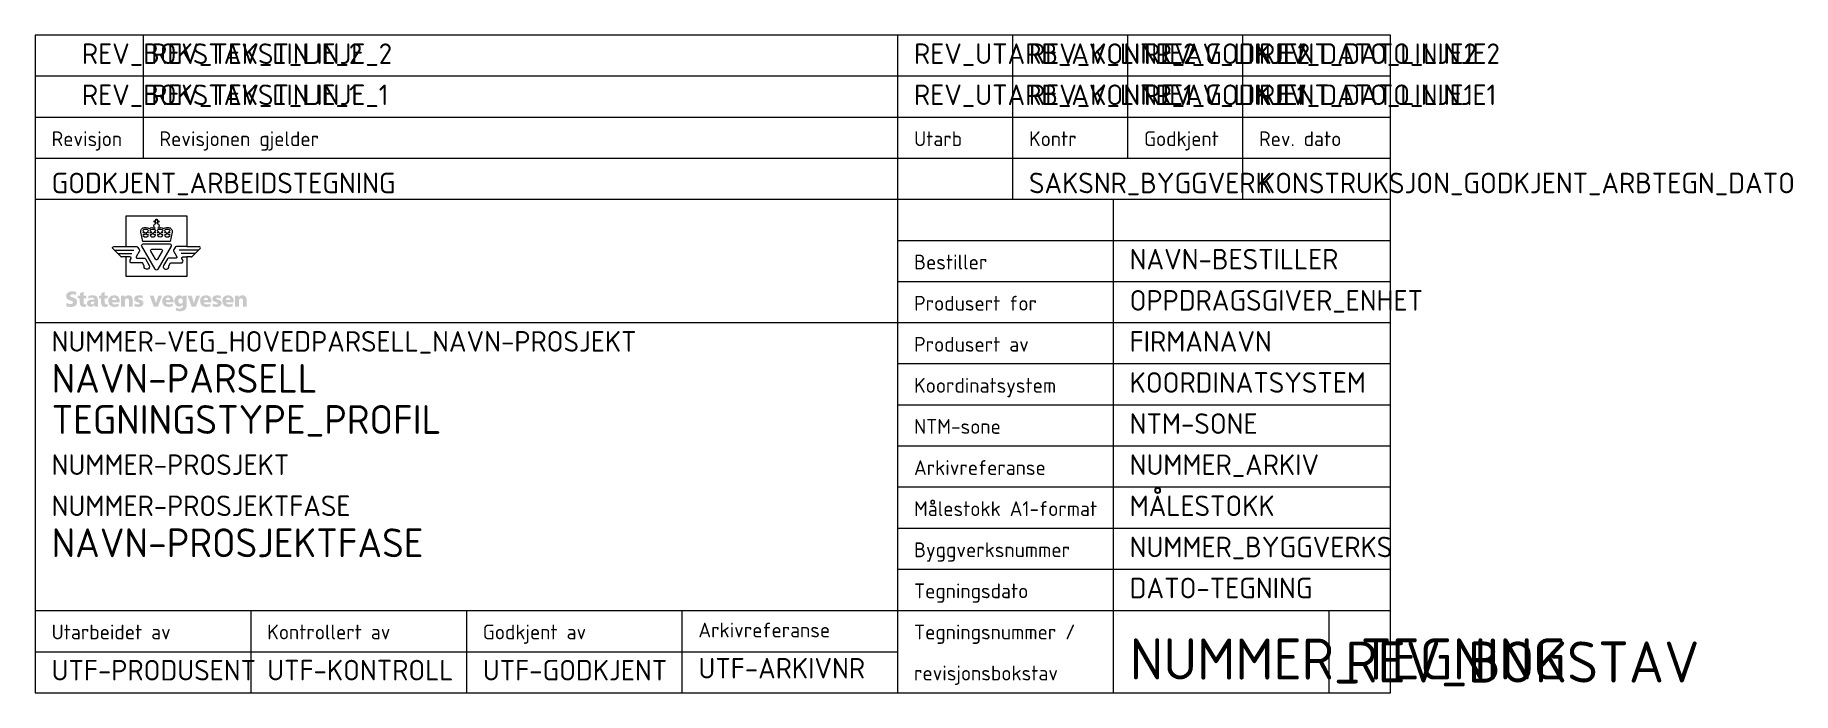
# Model space of a CAD drawing. Header units: metres. Extents: x -165 to 49, y 0 to 80.
import ezdxf

# ---------------------------------------------------------------- set-up
doc = ezdxf.new("R2010")
doc.units = ezdxf.units.M
for name, color, linetype in [('ztittekst', 7, 'Continuous'), ('ztittekst-lede_rammer', 4, 'Continuous'), ('ztittekst_konstr-godkj', 7, 'Continuous'), ('ztittekst_rev_1', 7, 'Continuous'), ('ztittekst_rev_2', 7, 'Continuous')]:
    doc.layers.add(name, color=color, linetype=linetype)
doc.styles.add('SVV', font='iso3098.shx')

msp = doc.modelspace()

# ---------------------------------------------------------------- hatches: boundary and pattern name
at = {"layer": 'ztittekst-lede_rammer'}
h = msp.add_hatch(color=7, dxfattribs=at)
h.paths.add_polyline_path([(-159.94, 47.77), (-159.97, 47.82), (-160.02, 47.88), (-160.08, 47.94), (-160.1, 47.95), (-160.14, 47.98), (-160.21, 48.01), (-160.29, 48.05), (-160.38, 48.08), (-160.49, 48.12), (-160.57, 48.14), (-160.63, 48.17), (-160.69, 48.21), (-160.71, 48.24), (-160.74, 48.31), (-160.72, 48.38), (-160.65, 48.44), (-160.6, 48.46), (-160.52, 48.48), (-160.43, 48.49), (-160.4, 48.49), (-160.32, 48.48), (-160.23, 48.46), (-160.18, 48.45), (-160.1, 48.42), (-160.02, 48.39), (-159.99, 48.76), (-160.06, 48.78), (-160.14, 48.8), (-160.23, 48.81), (-160.31, 48.82), (-160.39, 48.83), (-160.48, 48.83), (-160.49, 48.83), (-160.59, 48.83), (-160.68, 48.82), (-160.76, 48.8), (-160.84, 48.78), (-160.91, 48.75), (-160.98, 48.72), (-161.03, 48.68), (-161.09, 48.63), (-161.14, 48.57), (-161.18, 48.51), (-161.21, 48.43), (-161.22, 48.35), (-161.23, 48.27), (-161.23, 48.25), (-161.22, 48.17), (-161.2, 48.09), (-161.16, 48.02), (-161.12, 47.95), (-161.11, 47.95), (-161.06, 47.9), (-161, 47.86), (-160.93, 47.81), (-160.84, 47.78), (-160.75, 47.74), (-160.74, 47.73), (-160.65, 47.7), (-160.6, 47.69), (-160.51, 47.64), (-160.44, 47.6), (-160.4, 47.55), (-160.39, 47.49), (-160.41, 47.41), (-160.47, 47.36), (-160.52, 47.33), (-160.6, 47.31), (-160.69, 47.3), (-160.75, 47.31), (-160.84, 47.32), (-160.92, 47.33), (-161.01, 47.36), (-161.09, 47.39), (-161.17, 47.42), (-161.21, 47.02), (-161.18, 47.01), (-161.1, 46.99), (-161.02, 46.97), (-160.94, 46.96), (-160.92, 46.96), (-160.83, 46.95), (-160.75, 46.94), (-160.67, 46.94), (-160.63, 46.94), (-160.53, 46.95), (-160.44, 46.96), (-160.36, 46.97), (-160.28, 47), (-160.21, 47.02), (-160.15, 47.06), (-160.09, 47.1), (-160.07, 47.12), (-160.02, 47.17), (-159.97, 47.23), (-159.94, 47.3), (-159.92, 47.38), (-159.9, 47.46), (-159.9, 47.55), (-159.9, 47.62), (-159.91, 47.7)])
h.paths.add_polyline_path([(-159.11, 47.99), (-158.78, 47.99), (-158.78, 48.32), (-159.11, 48.32), (-159.11, 48.77), (-159.54, 48.63), (-159.54, 48.32), (-159.82, 48.32), (-159.82, 47.99), (-159.57, 47.99), (-159.57, 47.52), (-159.56, 47.45), (-159.55, 47.35), (-159.54, 47.27), (-159.51, 47.2), (-159.48, 47.13), (-159.44, 47.08), (-159.43, 47.07), (-159.38, 47.02), (-159.31, 46.99), (-159.24, 46.97), (-159.15, 46.95), (-159.05, 46.95), (-159, 46.95), (-158.92, 46.96), (-158.86, 46.96), (-158.78, 46.98), (-158.78, 47.28), (-158.9, 47.26), (-158.92, 47.26), (-159, 47.28), (-159.06, 47.32), (-159.08, 47.35), (-159.1, 47.43), (-159.11, 47.53)])
h.paths.add_polyline_path([(-157.35, 47.68), (-157.36, 47.75), (-157.36, 47.84), (-157.38, 47.93), (-157.4, 48.01), (-157.43, 48.08), (-157.46, 48.14), (-157.51, 48.19), (-157.53, 48.21), (-157.58, 48.26), (-157.65, 48.29), (-157.72, 48.32), (-157.8, 48.34), (-157.89, 48.35), (-157.99, 48.36), (-158.02, 48.36), (-158.11, 48.35), (-158.19, 48.34), (-158.28, 48.33), (-158.36, 48.31), (-158.44, 48.29), (-158.51, 48.26), (-158.51, 47.96), (-158.44, 47.99), (-158.37, 48.02), (-158.29, 48.04), (-158.27, 48.05), (-158.19, 48.06), (-158.11, 48.07), (-158.01, 48.06), (-157.93, 48.04), (-157.87, 48.01), (-157.84, 47.99), (-157.8, 47.93), (-157.78, 47.85), (-157.78, 47.83), (-157.96, 47.83), (-158.04, 47.83), (-158.14, 47.82), (-158.23, 47.81), (-158.31, 47.8), (-158.38, 47.77), (-158.45, 47.75), (-158.5, 47.72), (-158.56, 47.68), (-158.61, 47.62), (-158.65, 47.55), (-158.67, 47.48), (-158.68, 47.39), (-158.68, 47.38), (-158.67, 47.29), (-158.64, 47.21), (-158.61, 47.14), (-158.56, 47.08), (-158.54, 47.07), (-158.48, 47.02), (-158.4, 46.99), (-158.32, 46.98), (-158.23, 46.97), (-158.19, 46.97), (-158.11, 46.98), (-158.03, 47), (-157.96, 47.02), (-157.95, 47.03), (-157.88, 47.07), (-157.82, 47.12), (-157.76, 47.19), (-157.75, 46.98), (-157.35, 46.98)])
h.paths.add_polyline_path([(-157.78, 47.59), (-157.78, 47.55), (-157.79, 47.47), (-157.82, 47.4), (-157.86, 47.33), (-157.91, 47.29), (-157.98, 47.26), (-158.07, 47.25), (-158.12, 47.26), (-158.19, 47.29), (-158.22, 47.33), (-158.24, 47.42), (-158.21, 47.5), (-158.15, 47.55), (-158.12, 47.56), (-158.05, 47.58), (-157.97, 47.59), (-157.86, 47.59)], flags=16)
h.paths.add_polyline_path([(-156.52, 47.99), (-156.19, 47.99), (-156.19, 48.32), (-156.52, 48.32), (-156.52, 48.77), (-156.95, 48.63), (-156.95, 48.32), (-157.23, 48.32), (-157.23, 47.99), (-156.97, 47.99), (-156.97, 47.52), (-156.97, 47.45), (-156.96, 47.35), (-156.95, 47.27), (-156.92, 47.2), (-156.89, 47.13), (-156.85, 47.08), (-156.84, 47.07), (-156.79, 47.02), (-156.72, 46.99), (-156.64, 46.97), (-156.56, 46.95), (-156.46, 46.95), (-156.41, 46.95), (-156.32, 46.96), (-156.27, 46.96), (-156.18, 46.98), (-156.19, 47.28), (-156.26, 47.26), (-156.3, 47.26), (-156.33, 47.26), (-156.41, 47.28), (-156.47, 47.32), (-156.49, 47.35), (-156.51, 47.43), (-156.52, 47.53)])
h.paths.add_polyline_path([(-154.71, 47.73), (-154.72, 47.82), (-154.74, 47.9), (-154.77, 47.98), (-154.8, 48.05), (-154.84, 48.11), (-154.88, 48.16), (-154.92, 48.2), (-154.98, 48.25), (-155.05, 48.29), (-155.12, 48.32), (-155.2, 48.34), (-155.29, 48.35), (-155.38, 48.35), (-155.46, 48.35), (-155.54, 48.34), (-155.63, 48.32), (-155.7, 48.3), (-155.77, 48.26), (-155.83, 48.22), (-155.89, 48.17), (-155.93, 48.13), (-155.98, 48.07), (-156.02, 48), (-156.05, 47.93), (-156.07, 47.85), (-156.08, 47.76), (-156.08, 47.67), (-156.08, 47.65), (-156.08, 47.56), (-156.06, 47.48), (-156.04, 47.4), (-156.01, 47.32), (-155.98, 47.26), (-155.93, 47.2), (-155.88, 47.14), (-155.85, 47.11), (-155.79, 47.07), (-155.72, 47.03), (-155.65, 47), (-155.57, 46.98), (-155.49, 46.96), (-155.4, 46.95), (-155.31, 46.95), (-155.3, 46.95), (-155.22, 46.95), (-155.14, 46.96), (-155.06, 46.97), (-154.98, 46.98), (-154.9, 47), (-154.82, 47.03), (-154.82, 47.35), (-154.9, 47.32), (-154.98, 47.29), (-155.05, 47.27), (-155.1, 47.26), (-155.18, 47.25), (-155.26, 47.24), (-155.3, 47.24), (-155.39, 47.26), (-155.47, 47.28), (-155.53, 47.31), (-155.58, 47.37), (-155.62, 47.43), (-155.64, 47.52), (-154.71, 47.52), (-154.71, 47.64)])
h.paths.add_polyline_path([(-155.65, 47.79), (-155.63, 47.86), (-155.6, 47.94), (-155.56, 48), (-155.53, 48.02), (-155.46, 48.06), (-155.38, 48.07), (-155.34, 48.07), (-155.26, 48.05), (-155.2, 48), (-155.16, 47.95), (-155.13, 47.87), (-155.11, 47.79)], flags=16)
h.paths.add_polyline_path([(-154, 47.88), (-153.96, 47.93), (-153.89, 47.97), (-153.81, 47.98), (-153.77, 47.98), (-153.69, 47.95), (-153.64, 47.9), (-153.61, 47.84), (-153.59, 47.77), (-153.58, 47.67), (-153.58, 46.98), (-153.13, 46.98), (-153.13, 47.76), (-153.13, 47.83), (-153.14, 47.92), (-153.16, 48.01), (-153.18, 48.08), (-153.22, 48.15), (-153.26, 48.2), (-153.26, 48.21), (-153.32, 48.26), (-153.38, 48.3), (-153.46, 48.33), (-153.54, 48.35), (-153.63, 48.35), (-153.67, 48.35), (-153.76, 48.34), (-153.84, 48.32), (-153.91, 48.28), (-153.94, 48.26), (-154.01, 48.21), (-154.06, 48.15), (-154.11, 48.08), (-154.11, 48.32), (-154.53, 48.32), (-154.53, 46.98), (-154.07, 46.98), (-154.07, 47.62), (-154.07, 47.65), (-154.06, 47.74), (-154.03, 47.82)])
h.paths.add_polyline_path([(-151.9, 47.65), (-151.91, 47.66), (-151.96, 47.7), (-152.02, 47.74), (-152.11, 47.77), (-152.2, 47.81), (-152.21, 47.81), (-152.29, 47.83), (-152.4, 47.87), (-152.46, 47.91), (-152.48, 47.95), (-152.48, 47.98), (-152.43, 48.04), (-152.39, 48.06), (-152.3, 48.07), (-152.21, 48.06), (-152.13, 48.04), (-152.1, 48.03), (-152.02, 48), (-151.94, 47.96), (-151.9, 48.28), (-151.94, 48.3), (-152.02, 48.32), (-152.11, 48.34), (-152.14, 48.34), (-152.22, 48.35), (-152.31, 48.35), (-152.39, 48.35), (-152.48, 48.34), (-152.57, 48.33), (-152.64, 48.3), (-152.71, 48.27), (-152.77, 48.24), (-152.82, 48.2), (-152.87, 48.14), (-152.9, 48.07), (-152.93, 48), (-152.93, 47.91), (-152.93, 47.83), (-152.9, 47.75), (-152.85, 47.69), (-152.8, 47.65), (-152.74, 47.61), (-152.66, 47.57), (-152.56, 47.54), (-152.48, 47.51), (-152.44, 47.5), (-152.35, 47.46), (-152.29, 47.42), (-152.27, 47.37), (-152.28, 47.35), (-152.33, 47.29), (-152.38, 47.27), (-152.48, 47.26), (-152.52, 47.27), (-152.6, 47.27), (-152.69, 47.29), (-152.73, 47.3), (-152.81, 47.33), (-152.89, 47.36), (-152.92, 47.02), (-152.84, 47), (-152.76, 46.98), (-152.68, 46.97), (-152.61, 46.96), (-152.52, 46.95), (-152.44, 46.95), (-152.36, 46.95), (-152.27, 46.96), (-152.19, 46.98), (-152.11, 47), (-152.05, 47.03), (-151.98, 47.07), (-151.94, 47.11), (-151.89, 47.17), (-151.85, 47.24), (-151.83, 47.32), (-151.82, 47.4), (-151.82, 47.43), (-151.83, 47.52), (-151.86, 47.59)])
h.paths.add_polyline_path([(-149.55, 48.32), (-150, 48.32), (-150.29, 47.4), (-150.57, 48.32), (-151.06, 48.32), (-150.56, 46.98), (-150.05, 46.98)])
h.paths.add_polyline_path([(-148.15, 47.64), (-148.15, 47.73), (-148.17, 47.82), (-148.18, 47.9), (-148.21, 47.98), (-148.24, 48.05), (-148.28, 48.11), (-148.33, 48.16), (-148.37, 48.2), (-148.43, 48.25), (-148.5, 48.29), (-148.57, 48.32), (-148.65, 48.34), (-148.73, 48.35), (-148.83, 48.35), (-148.9, 48.35), (-148.99, 48.34), (-149.07, 48.32), (-149.14, 48.3), (-149.21, 48.26), (-149.28, 48.22), (-149.34, 48.17), (-149.37, 48.13), (-149.42, 48.07), (-149.46, 48), (-149.49, 47.93), (-149.51, 47.85), (-149.52, 47.76), (-149.53, 47.67), (-149.53, 47.65), (-149.52, 47.56), (-149.51, 47.48), (-149.49, 47.4), (-149.46, 47.32), (-149.42, 47.26), (-149.37, 47.2), (-149.32, 47.14), (-149.29, 47.11), (-149.23, 47.07), (-149.17, 47.03), (-149.09, 47), (-149.02, 46.98), (-148.93, 46.96), (-148.85, 46.95), (-148.75, 46.95), (-148.75, 46.95), (-148.66, 46.95), (-148.58, 46.96), (-148.5, 46.97), (-148.43, 46.98), (-148.35, 47), (-148.27, 47.03), (-148.27, 47.35), (-148.34, 47.32), (-148.42, 47.29), (-148.5, 47.27), (-148.54, 47.26), (-148.63, 47.25), (-148.71, 47.24), (-148.75, 47.24), (-148.83, 47.26), (-148.91, 47.28), (-148.97, 47.31), (-149.03, 47.37), (-149.07, 47.43), (-149.09, 47.52), (-148.15, 47.52)])
h.paths.add_polyline_path([(-149.09, 47.79), (-149.08, 47.86), (-149.05, 47.94), (-149.01, 48), (-148.98, 48.02), (-148.91, 48.06), (-148.82, 48.07), (-148.78, 48.07), (-148.7, 48.05), (-148.64, 48), (-148.6, 47.95), (-148.57, 47.87), (-148.55, 47.79)], flags=16)
h.paths.add_polyline_path([(-146.56, 48.32), (-146.98, 48.32), (-146.98, 48.1), (-147, 48.13), (-147.06, 48.2), (-147.12, 48.25), (-147.18, 48.29), (-147.2, 48.3), (-147.27, 48.33), (-147.35, 48.35), (-147.44, 48.35), (-147.44, 48.35), (-147.53, 48.35), (-147.61, 48.33), (-147.68, 48.31), (-147.75, 48.27), (-147.82, 48.22), (-147.87, 48.16), (-147.9, 48.13), (-147.94, 48.07), (-147.98, 48), (-148.01, 47.93), (-148.03, 47.85), (-148.04, 47.76), (-148.04, 47.67), (-148.04, 47.63), (-148.04, 47.54), (-148.02, 47.46), (-148, 47.38), (-147.96, 47.31), (-147.93, 47.24), (-147.88, 47.18), (-147.83, 47.13), (-147.76, 47.08), (-147.7, 47.04), (-147.62, 47.02), (-147.54, 47), (-147.45, 46.99), (-147.44, 46.99), (-147.36, 47), (-147.28, 47.02), (-147.2, 47.05), (-147.19, 47.05), (-147.13, 47.1), (-147.06, 47.15), (-147.01, 47.21), (-147.01, 47.09), (-147.01, 47.04), (-147.03, 46.96), (-147.06, 46.89), (-147.11, 46.83), (-147.16, 46.79), (-147.23, 46.76), (-147.32, 46.75), (-147.41, 46.74), (-147.47, 46.74), (-147.55, 46.75), (-147.63, 46.77), (-147.7, 46.79), (-147.78, 46.81), (-147.85, 46.85), (-147.88, 46.51), (-147.87, 46.51), (-147.79, 46.48), (-147.71, 46.46), (-147.63, 46.44), (-147.6, 46.44), (-147.52, 46.43), (-147.43, 46.42), (-147.34, 46.42), (-147.27, 46.42), (-147.18, 46.43), (-147.09, 46.44), (-147.01, 46.47), (-146.94, 46.49), (-146.87, 46.52), (-146.81, 46.56), (-146.75, 46.61), (-146.73, 46.63), (-146.69, 46.69), (-146.65, 46.75), (-146.61, 46.82), (-146.59, 46.89), (-146.57, 46.98), (-146.56, 47.07), (-146.56, 47.16)])
h.paths.add_polyline_path([(-147.56, 47.58), (-147.57, 47.67), (-147.56, 47.69), (-147.56, 47.78), (-147.53, 47.85), (-147.49, 47.92), (-147.44, 47.96), (-147.37, 48), (-147.29, 48.01), (-147.23, 48), (-147.15, 47.97), (-147.09, 47.91), (-147.05, 47.84), (-147.03, 47.76), (-147.02, 47.67), (-147.03, 47.57), (-147.05, 47.5), (-147.09, 47.43), (-147.14, 47.39), (-147.21, 47.35), (-147.29, 47.34), (-147.36, 47.35), (-147.43, 47.38), (-147.5, 47.44), (-147.54, 47.51)], flags=16)
h.paths.add_polyline_path([(-145.95, 48.32), (-146.45, 48.32), (-145.95, 46.98), (-145.43, 46.98), (-144.93, 48.32), (-145.39, 48.32), (-145.67, 47.4)])
h.paths.add_polyline_path([(-143.54, 47.73), (-143.55, 47.82), (-143.57, 47.9), (-143.6, 47.98), (-143.63, 48.05), (-143.67, 48.11), (-143.71, 48.16), (-143.76, 48.2), (-143.82, 48.25), (-143.88, 48.29), (-143.96, 48.32), (-144.04, 48.34), (-144.12, 48.35), (-144.21, 48.35), (-144.29, 48.35), (-144.38, 48.34), (-144.46, 48.32), (-144.53, 48.3), (-144.6, 48.26), (-144.67, 48.22), (-144.73, 48.17), (-144.76, 48.13), (-144.81, 48.07), (-144.85, 48), (-144.88, 47.93), (-144.9, 47.85), (-144.91, 47.76), (-144.92, 47.67), (-144.91, 47.65), (-144.91, 47.56), (-144.9, 47.48), (-144.87, 47.4), (-144.84, 47.32), (-144.81, 47.26), (-144.76, 47.2), (-144.71, 47.14), (-144.68, 47.11), (-144.62, 47.07), (-144.55, 47.03), (-144.48, 47), (-144.41, 46.98), (-144.32, 46.96), (-144.23, 46.95), (-144.14, 46.95), (-144.14, 46.95), (-144.05, 46.95), (-143.97, 46.96), (-143.89, 46.97), (-143.81, 46.98), (-143.73, 47), (-143.66, 47.03), (-143.66, 47.35), (-143.73, 47.32), (-143.81, 47.29), (-143.88, 47.27), (-143.93, 47.26), (-144.02, 47.25), (-144.1, 47.24), (-144.13, 47.24), (-144.22, 47.26), (-144.3, 47.28), (-144.36, 47.31), (-144.42, 47.37), (-144.46, 47.43), (-144.47, 47.52), (-143.54, 47.52), (-143.54, 47.64)])
h.paths.add_polyline_path([(-144.48, 47.79), (-144.47, 47.86), (-144.44, 47.94), (-144.39, 48), (-144.36, 48.02), (-144.29, 48.06), (-144.21, 48.07), (-144.17, 48.07), (-144.09, 48.05), (-144.03, 48), (-143.99, 47.95), (-143.96, 47.87), (-143.94, 47.79)], flags=16)
h.paths.add_polyline_path([(-142.39, 47.65), (-142.4, 47.66), (-142.45, 47.7), (-142.51, 47.74), (-142.59, 47.77), (-142.69, 47.81), (-142.7, 47.81), (-142.78, 47.83), (-142.88, 47.87), (-142.95, 47.91), (-142.97, 47.95), (-142.96, 47.98), (-142.92, 48.04), (-142.88, 48.06), (-142.79, 48.07), (-142.7, 48.06), (-142.61, 48.04), (-142.58, 48.03), (-142.51, 48), (-142.43, 47.96), (-142.39, 48.28), (-142.43, 48.3), (-142.51, 48.32), (-142.59, 48.34), (-142.63, 48.34), (-142.71, 48.35), (-142.79, 48.35), (-142.88, 48.35), (-142.97, 48.34), (-143.05, 48.33), (-143.13, 48.3), (-143.2, 48.27), (-143.26, 48.24), (-143.3, 48.2), (-143.35, 48.14), (-143.39, 48.07), (-143.41, 48), (-143.42, 47.91), (-143.41, 47.83), (-143.38, 47.75), (-143.34, 47.69), (-143.29, 47.65), (-143.22, 47.61), (-143.14, 47.57), (-143.05, 47.54), (-142.97, 47.51), (-142.93, 47.5), (-142.84, 47.46), (-142.78, 47.42), (-142.76, 47.37), (-142.76, 47.35), (-142.81, 47.29), (-142.87, 47.27), (-142.96, 47.26), (-143.01, 47.27), (-143.09, 47.27), (-143.17, 47.29), (-143.22, 47.3), (-143.3, 47.33), (-143.37, 47.36), (-143.4, 47.02), (-143.33, 47), (-143.25, 46.98), (-143.17, 46.97), (-143.09, 46.96), (-143.01, 46.95), (-142.92, 46.95), (-142.85, 46.95), (-142.76, 46.96), (-142.68, 46.98), (-142.6, 47), (-142.53, 47.03), (-142.47, 47.07), (-142.42, 47.11), (-142.37, 47.17), (-142.34, 47.24), (-142.31, 47.32), (-142.31, 47.4), (-142.31, 47.43), (-142.32, 47.52), (-142.35, 47.59)])
h.paths.add_polyline_path([(-140.83, 47.64), (-140.83, 47.73), (-140.84, 47.82), (-140.86, 47.9), (-140.89, 47.98), (-140.92, 48.05), (-140.96, 48.11), (-141.01, 48.16), (-141.05, 48.2), (-141.11, 48.25), (-141.17, 48.29), (-141.25, 48.32), (-141.33, 48.34), (-141.41, 48.35), (-141.51, 48.35), (-141.58, 48.35), (-141.67, 48.34), (-141.75, 48.32), (-141.82, 48.3), (-141.89, 48.26), (-141.96, 48.22), (-142.02, 48.17), (-142.05, 48.13), (-142.1, 48.07), (-142.14, 48), (-142.17, 47.93), (-142.19, 47.85), (-142.2, 47.76), (-142.21, 47.67), (-142.21, 47.65), (-142.2, 47.56), (-142.19, 47.48), (-142.16, 47.4), (-142.14, 47.32), (-142.1, 47.26), (-142.05, 47.2), (-142, 47.14), (-141.97, 47.11), (-141.91, 47.07), (-141.84, 47.03), (-141.77, 47), (-141.7, 46.98), (-141.61, 46.96), (-141.53, 46.95), (-141.43, 46.95), (-141.43, 46.95), (-141.34, 46.95), (-141.26, 46.96), (-141.18, 46.97), (-141.11, 46.98), (-141.02, 47), (-140.95, 47.03), (-140.95, 47.35), (-141.02, 47.32), (-141.1, 47.29), (-141.18, 47.27), (-141.22, 47.26), (-141.31, 47.25), (-141.39, 47.24), (-141.42, 47.24), (-141.51, 47.26), (-141.59, 47.28), (-141.65, 47.31), (-141.71, 47.37), (-141.75, 47.43), (-141.77, 47.52), (-140.83, 47.52)])
h.paths.add_polyline_path([(-141.77, 47.79), (-141.76, 47.86), (-141.73, 47.94), (-141.68, 48), (-141.66, 48.02), (-141.59, 48.06), (-141.5, 48.07), (-141.46, 48.07), (-141.38, 48.05), (-141.32, 48), (-141.28, 47.95), (-141.25, 47.87), (-141.23, 47.79)], flags=16)
h.paths.add_polyline_path([(-140.18, 47.74), (-140.16, 47.82), (-140.12, 47.88), (-140.08, 47.93), (-140.01, 47.97), (-139.93, 47.98), (-139.89, 47.98), (-139.82, 47.95), (-139.76, 47.9), (-139.73, 47.84), (-139.71, 47.77), (-139.7, 47.67), (-139.7, 46.98), (-139.25, 46.98), (-139.25, 47.76), (-139.25, 47.83), (-139.26, 47.92), (-139.28, 48.01), (-139.31, 48.08), (-139.34, 48.15), (-139.38, 48.2), (-139.39, 48.21), (-139.44, 48.26), (-139.5, 48.3), (-139.58, 48.33), (-139.66, 48.35), (-139.75, 48.35), (-139.8, 48.35), (-139.88, 48.34), (-139.96, 48.32), (-140.03, 48.28), (-140.07, 48.26), (-140.13, 48.21), (-140.19, 48.15), (-140.23, 48.08), (-140.23, 48.32), (-140.65, 48.32), (-140.65, 46.98), (-140.19, 46.98), (-140.19, 47.62), (-140.19, 47.65)])

# ---------------------------------------------------------------- linework, layer by layer
at = {"layer": 'ztittekst-lede_rammer', "color": 1}
for points in [[(-165, 0), (0, 0), (0, 80)], [(-165, 80), (-165, 0)]]:
    msp.add_lwpolyline(points, dxfattribs=at)
at = {"layer": 'ztittekst-lede_rammer', "color": 2}
for points in [[(0, 80), (-165, 80)], [(-151.87, 80), (-151.87, 65)], [(-60, 80), (-60, 59.76)], [(-46, 80), (-46, 60)], [(-32, 80), (-32, 65)], [(-18, 80), (-18, 60)], [(0, 75), (-165, 75)], [(0, 70), (-165, 70)], [(0, 65), (-165, 65)], [(0, 60), (-165, 60)], [(-33.75, 60), (-33.75, 0)], [(0, 55), (-60, 55)], [(0, 50), (-60, 50)], [(0, 45), (-165, 45)], [(0, 40), (-60, 40)], [(0, 35), (-60, 35)], [(0, 30), (-60, 30)], [(0, 25), (-60, 25)], [(0, 20), (-60, 20)], [(0, 15), (-60, 15)], [(-138.75, 10), (-138.75, 0)], [(-112.5, 10), (-112.5, 0)], [(-86.25, 10), (-86.25, 0)], [(-60, 10), (0, 10)], [(-7.5, 10), (-7.5, 0)], [(-165, 5), (-60, 5)]]:
    msp.add_lwpolyline(points, dxfattribs=at)
at = {"layer": 'ztittekst-lede_rammer', "color": 4}
for points in [[(-153.92, 54.28), (-153.92, 58.02), (-146.54, 58.02), (-146.54, 54.28), (-145.02, 54.28)], [(-155.36, 53.86), (-153, 53.86)], [(-145.1, 53.86), (-147.46, 53.86)], [(-144.93, 54.04), (-145.1, 53.86), (-145.89, 53.07)], [(-154.94, 53.44), (-153.24, 53.44)], [(-145.99, 53.03), (-146.54, 53.03), (-146.54, 50.63), (-153.92, 50.63), (-153.92, 53.03), (-154.47, 53.03)], [(-145.52, 53.44), (-147.22, 53.44)]]:
    msp.add_lwpolyline(points, dxfattribs=at)
at = {"layer": 'ztittekst-lede_rammer', "color": 7}
for points in [[(-60, 59.76), (-60, 0)], [(-165, 10), (-60, 10)]]:
    msp.add_lwpolyline(points, dxfattribs=at)
at = {"layer": 'ztittekst-lede_rammer', "color": 4}
for points in [[(-150.32, 57.11), (-150.32, 57.24), (-150.53, 57.24), (-150.53, 57.42), (-150.32, 57.42), (-150.32, 57.61), (-150.14, 57.61), (-150.14, 57.42), (-149.93, 57.42), (-149.93, 57.24), (-150.14, 57.24), (-150.14, 57.11, -0.641438), (-150.06, 56.53, -0.093697), (-149.72, 56.59), (-149.68, 56.59, -0.188265), (-149.39, 56.47, -0.068499), (-148.95, 56.59), (-148.78, 56.59, -0.479251), (-148.33, 56.03), (-148.57, 54.91), (-151.89, 54.91), (-152.13, 56.03, -0.479251), (-151.68, 56.59), (-151.51, 56.59, -0.067488), (-151.08, 56.48, -0.180933), (-150.78, 56.59), (-150.74, 56.59, -0.093697), (-150.4, 56.53, -0.641438), (-150.32, 57.11, 31.000872)], [(-154.57, 53.07), (-155.53, 54.04, -0.298755), (-155.57, 54.19, -0.311025), (-155.44, 54.28), (-153.92, 54.28)], [(-153.92, 54.28), (-152.65, 54.28, -0.131432), (-152.55, 54.25, -0.131432), (-152.49, 54.18), (-152.33, 53.91, -0.130631), (-152.3, 53.8, -0.132678), (-152.33, 53.68), (-152.71, 53.03, 0.282468), (-152.7, 52.93, 0.243981), (-152.62, 52.89), (-151.74, 52.89, -0.136315), (-151.65, 52.86, -0.136315), (-151.58, 52.79), (-151.1, 51.97, -0.26269), (-151.1, 51.69, -0.276745), (-151.34, 51.55), (-151.46, 51.55, -0.198912), (-151.66, 51.63, -0.198912), (-151.74, 51.83), (-151.74, 51.96), (-151.93, 52.29), (-153.23, 52.29, -0.273516), (-153.43, 52.41, -0.273516), (-153.43, 52.64), (-153.33, 52.82, 0.267432), (-153.33, 52.96, 0.268812), (-153.45, 53.03), (-153.92, 53.03)], [(-150.39, 51.52), (-152.01, 54.32, -0.265767), (-152.01, 54.51, -0.271592), (-151.85, 54.6), (-148.61, 54.6, -0.268677), (-148.45, 54.51, -0.268677), (-148.45, 54.32), (-150.07, 51.52, -0.266537), (-150.23, 51.42, -0.272192), (-150.39, 51.52, -0.468411)], [(-150.35, 52.74), (-150.93, 53.74, -0.264663), (-150.93, 53.88, -0.273439), (-150.81, 53.95), (-149.65, 53.95, -0.269046), (-149.53, 53.88, -0.269046), (-149.53, 53.74), (-150.11, 52.74, -0.267249), (-150.23, 52.67, -0.270051), (-150.35, 52.74, -0.237846)], [(-146.54, 54.28), (-147.81, 54.28, 0.131432), (-147.91, 54.25, 0.131432), (-147.97, 54.18), (-148.13, 53.91, 0.130631), (-148.16, 53.8, 0.132678), (-148.13, 53.68), (-147.75, 53.03, -0.282468), (-147.76, 52.93, -0.243981), (-147.84, 52.89), (-148.72, 52.89, 0.136315), (-148.81, 52.86, 0.136315), (-148.88, 52.79), (-149.36, 51.97, 0.26269), (-149.36, 51.69, 0.276745), (-149.12, 51.55), (-149, 51.55, 0.198912), (-148.8, 51.63, 0.198912), (-148.72, 51.83), (-148.72, 51.96), (-148.53, 52.29), (-147.23, 52.29, 0.273516), (-147.03, 52.41, 0.273516), (-147.03, 52.64), (-147.13, 52.82, -0.267432), (-147.13, 52.96, -0.268812), (-147.01, 53.03), (-146.54, 53.03)]]:
    msp.add_lwpolyline(points, format="xyb", dxfattribs=at)
for points in [[(-151.4, 56.36), (-151.69, 56.37, 0.324242), (-151.9, 56.22), (-151.88, 56.22, -0.12287), (-151.83, 56.2, -0.398129), (-151.81, 56.06), (-151.83, 56.03, -0.081933), (-151.89, 55.97, -0.065105), (-151.8, 56.02), (-151.77, 56.03, -0.311957), (-151.67, 56.01, -0.343951), (-151.67, 55.74, -0.301471), (-151.77, 55.72), (-151.79, 55.73, -0.06485), (-151.86, 55.76, 0.331494), (-151.84, 55.58, 0.000001), (-151.84, 55.58, 0.413893), (-151.25, 55.58, 0.331494), (-151.23, 55.76, -0.06485), (-151.3, 55.73), (-151.33, 55.72, -0.301471), (-151.42, 55.74, -0.343951), (-151.42, 56.01, -0.311957), (-151.32, 56.03), (-151.29, 56.02, -0.065105), (-151.2, 55.97, -0.081933), (-151.26, 56.03), (-151.28, 56.06, -0.398129), (-151.26, 56.2, -0.12287), (-151.21, 56.22), (-151.19, 56.22, 0.324242), (-151.4, 56.37), (-151.4, 56.37)], [(-150.52, 56.36), (-150.81, 56.37, 0.324242), (-151.03, 56.22), (-151, 56.22, -0.12287), (-150.95, 56.2, -0.398129), (-150.93, 56.06), (-150.95, 56.03, -0.081933), (-151.02, 55.97, -0.065105), (-150.92, 56.02), (-150.89, 56.03, -0.311957), (-150.79, 56.01, -0.343951), (-150.79, 55.74, -0.301471), (-150.89, 55.72), (-150.91, 55.73, -0.06485), (-150.99, 55.76, 0.331494), (-150.96, 55.58, 0.000001), (-150.96, 55.58, 0.413893), (-150.37, 55.58, 0.331494), (-150.35, 55.76, -0.06485), (-150.42, 55.73), (-150.45, 55.72, -0.301471), (-150.55, 55.74, -0.343951), (-150.55, 56.01, -0.311957), (-150.44, 56.03), (-150.42, 56.02, -0.065105), (-150.32, 55.97, -0.081933), (-150.39, 56.03), (-150.4, 56.06, -0.398129), (-150.38, 56.2, -0.12287), (-150.33, 56.22), (-150.31, 56.22, 0.324242), (-150.52, 56.37), (-150.52, 56.37)], [(-149.65, 56.36), (-149.94, 56.37, 0.324242), (-150.15, 56.22), (-150.13, 56.22, -0.12287), (-150.08, 56.2, -0.398129), (-150.06, 56.06), (-150.07, 56.03, -0.081933), (-150.14, 55.97, -0.065105), (-150.04, 56.02), (-150.02, 56.03, -0.311957), (-149.91, 56.01, -0.343951), (-149.91, 55.74, -0.301471), (-150.01, 55.72), (-150.04, 55.73, -0.06485), (-150.11, 55.76, 0.331494), (-150.08, 55.58, 0.000001), (-150.08, 55.58, 0.413893), (-149.5, 55.58, 0.331494), (-149.47, 55.76, -0.06485), (-149.55, 55.73), (-149.57, 55.72, -0.301471), (-149.67, 55.74, -0.343951), (-149.67, 56.01, -0.311957), (-149.57, 56.03), (-149.54, 56.02, -0.065105), (-149.44, 55.97, -0.081933), (-149.51, 56.03), (-149.53, 56.06, -0.398129), (-149.51, 56.2, -0.12287), (-149.46, 56.22), (-149.43, 56.22, 0.324242), (-149.65, 56.37), (-149.65, 56.37)], [(-148.77, 56.36), (-149.06, 56.37, 0.324242), (-149.27, 56.22), (-149.25, 56.22, -0.12287), (-149.2, 56.2, -0.398129), (-149.18, 56.06), (-149.2, 56.03, -0.081933), (-149.26, 55.97, -0.065105), (-149.17, 56.02), (-149.14, 56.03, -0.311957), (-149.04, 56.01, -0.343951), (-149.04, 55.74, -0.301471), (-149.13, 55.72), (-149.16, 55.73, -0.06485), (-149.23, 55.76, 0.331494), (-149.21, 55.58, 0.000001), (-149.21, 55.58, 0.413893), (-148.62, 55.58, 0.331494), (-148.6, 55.76, -0.06485), (-148.67, 55.73), (-148.69, 55.72, -0.301471), (-148.79, 55.74, -0.343951), (-148.79, 56.01, -0.311957), (-148.69, 56.03), (-148.66, 56.02, -0.065105), (-148.57, 55.97, -0.081933), (-148.63, 56.03), (-148.65, 56.06, -0.398129), (-148.63, 56.2, -0.12287), (-148.58, 56.22), (-148.56, 56.22, 0.324242), (-148.77, 56.37), (-148.77, 56.37)]]:
    msp.add_lwpolyline(points, format="xyb", close=True, dxfattribs=at)
for centre, start, end in [((-145.02, 54.14), 314.3568, 90), ((-154.47, 53.17), 224.6411, 270), ((-145.99, 53.17), 270, 315.3589)]:
    msp.add_arc(centre, 0.139, start, end, dxfattribs=at)

# ---------------------------------------------------------------- texts
at = {"layer": 'ztittekst', "color": 2, "style": 'SVV'}
for tag, p, s in [('NAVN-BESTILLER', (-31.75, 51.5), ''), ('OPPDRAGSGIVER_ENHET', (-31.75, 46.49), 'Enhet'), ('NUMMER-VEG_HOVEDPARSELL_NAVN-PROSJEKT', (-163, 41.5), ''), ('FIRMANAVN', (-31.75, 41.5), ''), ('KOORDINATSYSTEM', (-31.75, 36.5), 'EUREF89NTM/NN2000'), ('NTM-SONE', (-31.75, 31.5), ''), ('NUMMER-PROSJEKT', (-163, 26.5), ''), ('NUMMER_ARKIV', (-31.75, 26.5), ''), ('NUMMER-PROSJEKTFASE', (-163, 21.5), ''), ('MÅLESTOKK', (-31.75, 21.5), ''), ('DATO-TEGNING', (-31.75, 11.5), ''), ('UTF-PRODUSENT', (-163, 1.5), ''), ('UTF-KONTROLL', (-136.75, 1.51), ''), ('UTF-GODKJENT', (-110.5, 1.5), ''), ('UTF-ARKIVNR', (-84.25, 1.74), '')]:
    msp.add_attdef(tag, p, s, height=2.5, dxfattribs=at)
at = {"layer": 'ztittekst', "style": 'SVV'}
for tag, p, s in [('NAVN-PARSELL', (-163, 36.5), ''), ('TEGNINGSTYPE_PROFIL', (-163, 31.5), 'Tegningstype, profil 0 - 1000'), ('NAVN-PROSJEKTFASE', (-163, 16.5), '')]:
    msp.add_attdef(tag, p, s, height=3.5, dxfattribs=at)
at = {"layer": 'ztittekst', "color": 5, "style": 'SVV'}
for tag, p in [('NUMMER_TEGNING', (-31.75, 1.61)), ('REV_BOKSTAV', (-5.5, 1.25))]:
    msp.add_attdef(tag, p, '', height=5, dxfattribs=at)
at = {"layer": 'ztittekst-lede_rammer', "style": 'SVV'}
for s, p in [('Revisjon', (-163, 66.5)), ('Revisjonen gjelder', (-149.87, 66.5))]:
    msp.add_text(s, height=1.8, dxfattribs=at).set_placement(p)
for s, p in [('Utarb', (-58, 66.5)), ('Kontr', (-44, 66.5)), ('Godkjent', (-30, 66.51)), ('Rev. dato', (-16, 66.5)), ('Bestiller', (-58, 51.5)), ('Produsert for', (-58, 46.49)), ('Produsert av', (-58, 41.5)), ('Koordinatsystem', (-58, 36.5)), ('NTM-sone', (-58, 31.5)), ('Arkivreferanse', (-58, 26.5)), ('Målestokk A1-format', (-58, 21.5)), ('Byggverksnummer', (-58, 16.5)), ('Tegningsdato', (-58, 11.5)), ('Utarbeidet av', (-163, 6.5)), ('Kontrollert av', (-136.75, 6.5)), ('Godkjent av', (-110.5, 6.5)), ('Arkivreferanse', (-84.25, 6.74)), ('Tegningsnummer /', (-58, 6.5)), ('revisjonsbokstav', (-58, 1.5))]:
    msp.add_text(s, height=1.8, rotation=0.0176, dxfattribs=at).set_placement(p)
at = {"layer": 'ztittekst_konstr-godkj', "color": 2, "style": 'SVV'}
for tag, p, s in [('GODKJENT_ARBEIDSTEGNING', (-163, 60.77), 'Godkjent som arbeidstegning ifølge notat fra Vegdirektoratet'), ('SAKSNR_BYGGVERK', (-44, 60.77), ''), ('KONSTRUKSJON_GODKJENT_ARBTEGN_DATO', (-16, 60.77), ''), ('NUMMER_BYGGVERKS', (-31.75, 16.49), '')]:
    msp.add_attdef(tag, p, s, height=2.5, dxfattribs=at)
at = {"layer": 'ztittekst_rev_1', "color": 2, "style": 'SVV'}
for tag, p, s in [('REV_BOKSTAV_LINJE_1', (-159.31, 71.5), 'A'), ('REV_TEKST_LINJE_1', (-150.88, 71.5), ''), ('REV_UTARB_AV_LINJE1', (-58, 71.5), ''), ('REV_KONTR_AV_LINJE1', (-44, 71.5), ''), ('REV_GODKJENT_DATO_LINJE1', (-30, 71.5), ''), ('REV_DATO_LINJE1', (-16, 71.5), '')]:
    msp.add_attdef(tag, p, s, height=2.5, dxfattribs=at)
at = {"layer": 'ztittekst_rev_2', "color": 2, "style": 'SVV'}
for tag, p, s in [('REV_BOKSTAV_LINJE_2', (-159.31, 76.5), 'B'), ('REV_TEKST_LINJE_2', (-150.88, 76.5), ''), ('REV_UTARB_AV_LINJE2', (-58, 76.5), ''), ('REV_KONTR_AV_LINJE2', (-44, 76.5), ''), ('REV_GODKJENT_DATO_LINJE2', (-30, 76.5), ''), ('REV_DATO_LINJE2', (-16, 76.5), '')]:
    msp.add_attdef(tag, p, s, height=2.5, dxfattribs=at)

doc.saveas('drawing.dxf')
